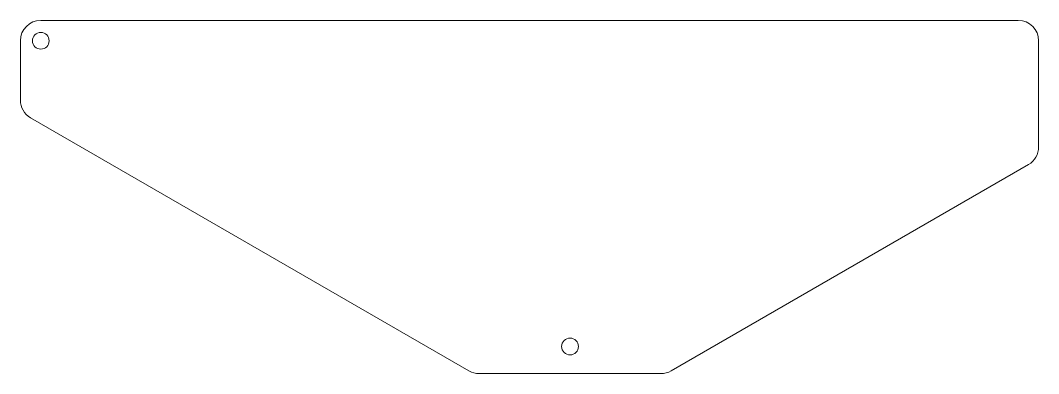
# Model space of a CAD drawing. Header units: millimetres. Extents: x -108 to 92, y -125 to -56.
import ezdxf

# ---------------------------------------------------------------- set-up
doc = ezdxf.new("R2010")
doc.units = ezdxf.units.MM

msp = doc.modelspace()

# ---------------------------------------------------------------- linework, layer by layer
at = {"color": 7, "linetype": 'Continuous', "lineweight": 15}
for p, q in [((88, -56), (-103.92, -56)), ((-107.92, -60), (-107.92, -71.64)), ((92, -80.83), (92, -60)), ((-105.92, -75.1), (-19.84, -124.8)), ((19.84, -124.8), (90, -84.29)), ((-17.84, -125.34), (17.84, -125.34))]:
    msp.add_line(p, q, dxfattribs=at)
for centre in [(-103.92, -60), (0, -120)]:
    msp.add_circle(centre, 1.65, dxfattribs=at)
for centre, start, end in [((-103.92, -60), 90, 180), ((88, -60), 0, 90), ((-103.92, -71.64), 180, 240), ((88, -80.83), 300, 0), ((-17.84, -121.34), 240, 270), ((17.84, -121.34), 270, 300)]:
    msp.add_arc(centre, 4, start, end, dxfattribs=at)

doc.saveas('drawing.dxf')
